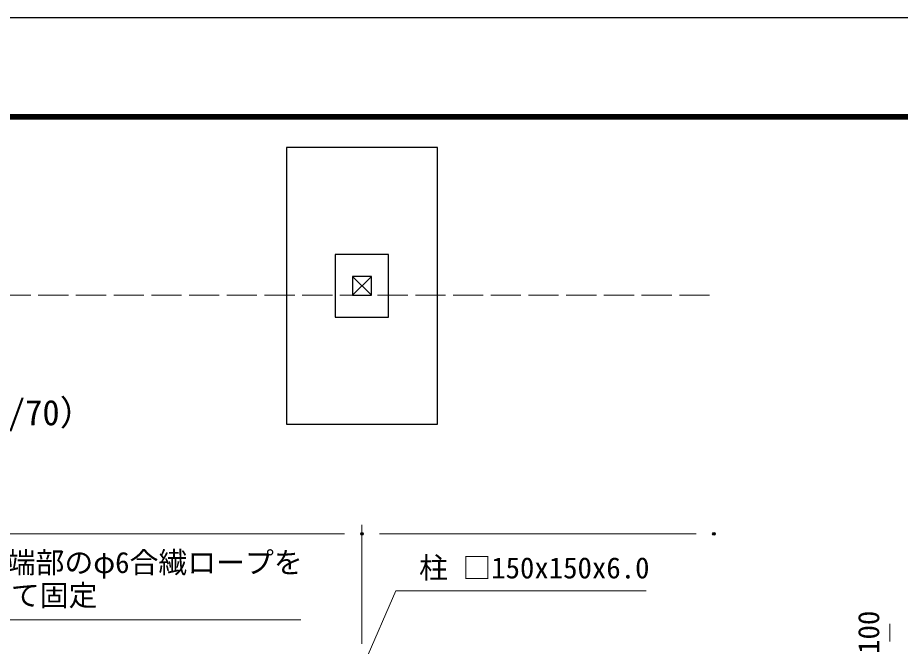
# Model space of a CAD drawing. Units: millimetres, scale not verified. Extents: x -14699 to 14701, y -10394 to 10396.
# Drawn here: x -4382 to 2640, y 5396 to 10396 of the extents above; entities that cross this region are included whole.
import ezdxf
from ezdxf.enums import TextEntityAlignment as Align

# ---------------------------------------------------------------- set-up
doc = ezdxf.new("R2010")
doc.units = ezdxf.units.MM
doc.header["$LTSCALE"] = 40
doc.header["$PDMODE"] = 32
doc.header["$PDSIZE"] = 20
doc.linetypes.add('DASHED', pattern=[7.5, 6, -1.5])
for name, color, linetype, lineweight in [('0-0_D-TTL-TXT', 7, 'Continuous', 13), ('0-1_D-STR1', 1, 'Continuous', 25), ('0-5_D-STR-DIM', 7, 'Continuous', 13), ('0-8_D-STR-TXT', 7, 'Continuous', 13), ('0-9_D-STR2', 7, 'Continuous', 13), ('0-B_D-STR4', 7, 'Continuous', 25), ('0-C_D-TTL', 7, 'Continuous', 25)]:
    doc.layers.add(name, color=color, linetype=linetype, lineweight=lineweight)
doc.layers.add('0-7_Defpoints', color=8, linetype='Continuous')
doc.styles.add('ＭＳ ゴシック', font='')
doc.styles.get('ＭＳ ゴシック').set_extended_font_data('MS Gothic')

msp = doc.modelspace()

# ---------------------------------------------------------------- linework, layer by layer
at = {"layer": '0-1_D-STR1'}
for p, q in [((-1718.12, 8338.56), (-1568.12, 8188.56)), ((-1568.12, 8338.56), (-1718.12, 8188.56))]:
    msp.add_line(p, q, dxfattribs=at)
msp.add_lwpolyline([(-1718.12, 8338.56), (-1718.12, 8188.56), (-1568.12, 8188.56), (-1568.12, 8338.56)], close=True, dxfattribs=at)
at = {"layer": '0-5_D-STR-DIM'}
for p, q in [((-1643.12, 5415.54), (-1643.12, 6361.27)), ((-1643.12, 5415.54), (-1643.12, 6361.27)), ((-11503.12, 6291.27), (-1783.12, 6291.27)), ((-1503.12, 6291.27), (1016.88, 6291.27)), ((2556.88, 5434.54), (2556.88, 5574.54))]:
    msp.add_line(p, q, dxfattribs=at)
at = {"layer": '0-7_Defpoints'}
for p in [(-1643.12, 6291.27), (1156.88, 6291.27)]:
    msp.add_point(p, dxfattribs=at)
at = {"layer": '0-8_D-STR-TXT'}
for points in [[(617.47, 5838.33), (-1373.84, 5838.33), (-1620.43, 5271.61)], [(-2127.95, 5606.35), (-7169.76, 5606.35), (-7286.97, 5196.46)]]:
    msp.add_lwpolyline(points, dxfattribs=at)
at = {"layer": '0-9_D-STR2', "linetype": 'DASHED'}
msp.add_line((-11718.12, 8188.56), (1156.88, 8188.56), dxfattribs=at)
at = {"layer": '0-B_D-STR4'}
for points in [[(-2243.12, 9363.56), (-2243.12, 7163.56), (-1043.12, 7163.56), (-1043.12, 9363.56)], [(-1855.62, 8513.56), (-1855.62, 8013.56), (-1430.62, 8013.56), (-1430.62, 8513.56)]]:
    msp.add_lwpolyline(points, close=True, dxfattribs=at)
at = {"layer": '0-C_D-TTL', "color": 2}
msp.add_lwpolyline([(-14698.88, 10395.79), (14701.12, 10395.79), (14701.12, -10394.21), (-14698.88, -10394.21)], close=True, dxfattribs=at)
at = {"layer": '0-C_D-TTL'}
for points in [[(-13753.88, 9625.79), (13756.12, 9625.79), (13756.12, -9624.21), (-13753.88, -9624.21)], [(-13745.13, 9617.04), (13747.37, 9617.04), (13747.37, -9615.46), (-13745.13, -9615.46)], [(-13736.38, 9608.29), (13738.62, 9608.29), (13738.62, -9606.71), (-13736.38, -9606.71)], [(-13727.63, 9599.54), (13729.87, 9599.54), (13729.87, -9597.96), (-13727.63, -9597.96)], [(-13718.88, 9590.79), (13721.12, 9590.79), (13721.12, -9589.21), (-13718.88, -9589.21)]]:
    msp.add_lwpolyline(points, close=True, dxfattribs=at)

# ---------------------------------------------------------------- texts
at = {"layer": '0-0_D-TTL-TXT', "style": 'ＭＳ ゴシック'}
msp.add_text('（S=1/70）', height=202.1, dxfattribs=at).set_placement((-5148.18, 7093.54), align=Align.BOTTOM_LEFT)
at = {"layer": '0-5_D-STR-DIM', "style": 'ＭＳ ゴシック'}
msp.add_text('100', height=168.3, rotation=90, dxfattribs=at).set_placement((2522.3, 5336.46), align=Align.BOTTOM_LEFT)
at = {"layer": '0-8_D-STR-TXT', "style": 'ＭＳ ゴシック'}
for s, p in [('めっき鋼ヨリ線とネット端部のφ6合繊ロープを', (-6994.19, 5928.7)), ('柱 □150x150x6.0', (-1188.49, 5885.93)), ('φ4合繊ロープにて巻付けて固定', (-7019.96, 5667.72))]:
    msp.add_text(s, height=168.3, dxfattribs=at).set_placement(p, align=Align.BOTTOM_LEFT)

doc.saveas('drawing.dxf')
